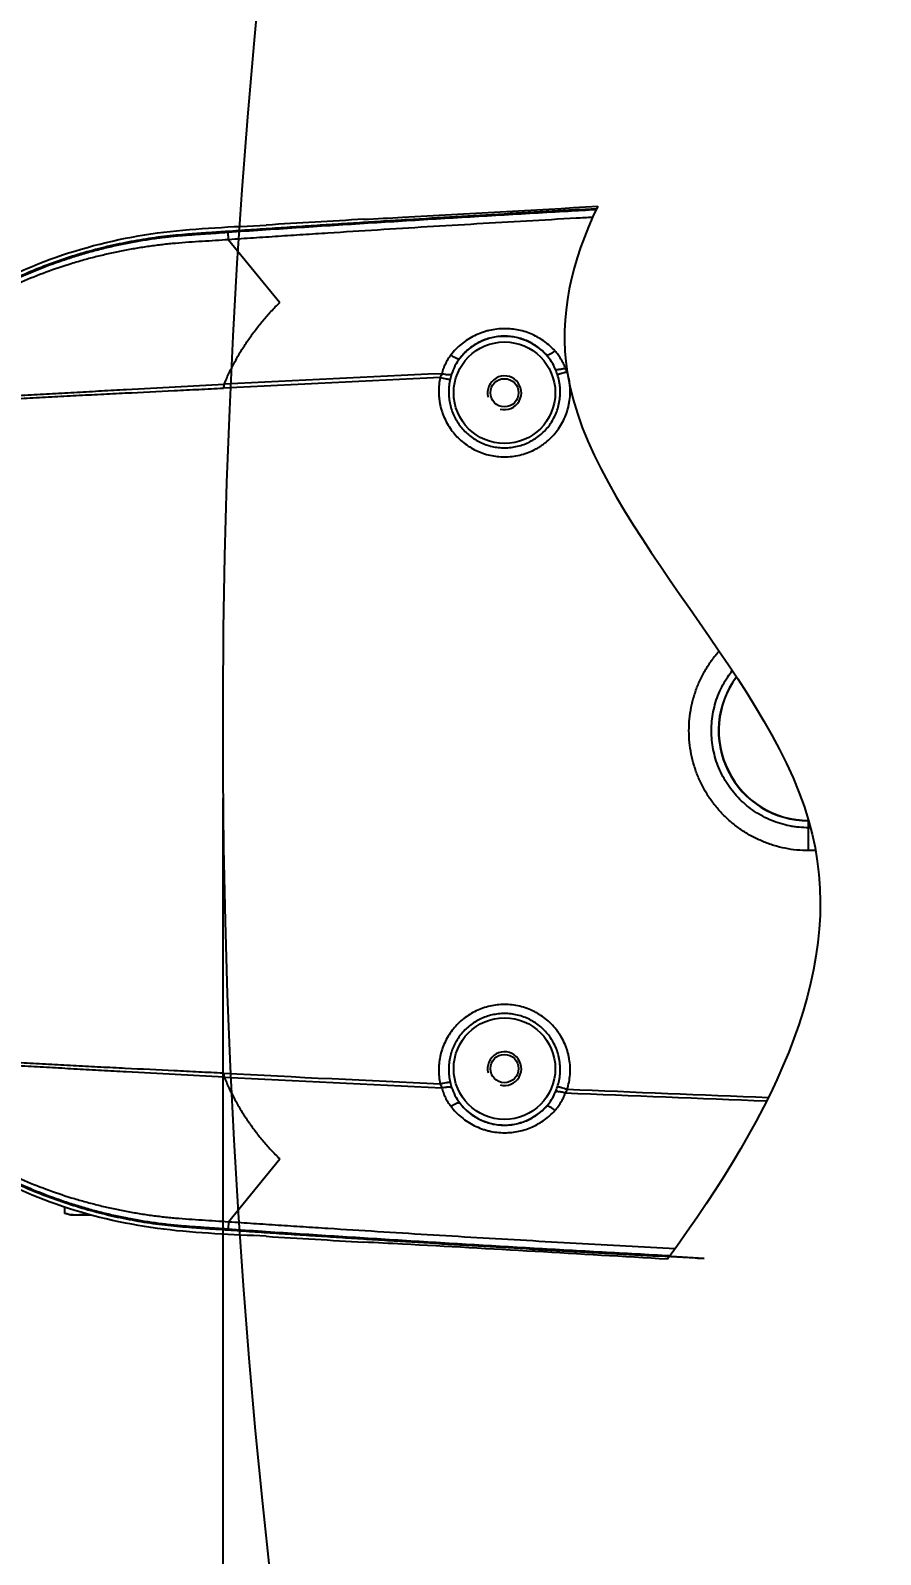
# Model space of a CAD drawing. Header units: millimetres. Extents: x 4086 to 8300, y 123 to 1549.
# Drawn here: x 7598.78 to 7617.64, y 1085.27 to 1119.1 of the extents above; entities that cross this region are included whole.
import ezdxf

# ---------------------------------------------------------------- set-up
doc = ezdxf.new("R2010")
doc.units = ezdxf.units.MM
for name, color, linetype in [('外形图', 7, 'Continuous'), ('尺寸标注', 7, 'Continuous'), ('运动范围', 7, 'Continuous')]:
    doc.layers.add(name, color=color, linetype=linetype)
doc.styles.add('思源黑', font='SourceHanSansCN-Normal.ttf')
doc.dimstyles.new('尺寸标注_1_4比例', dxfattribs={"dimtxt": 7, "dimasz": 6, "dimexe": 2, "dimexo": 1.5, "dimgap": 1, "dimtad": 1, "dimdec": 1, "dimlfac": 4, "dimdsep": 46, "dimtxsty": '思源黑', "dimcen": 0.09, "dimadec": 0, "dimazin": 0, "dimtp": 0.01, "dimtm": 0.01, "dimtfac": 1, "dimtdec": 1, "dimtofl": 0, "dimtmove": 0, "dimatfit": 3, "dimfxl": 1, "dimtolj": 1, "dimarcsym": 0})

# ---------------------------------------------------------------- blocks, each defined once
blk = doc.blocks.new('*D788')
at = {"layer": 'Defpoints', "color": 0}
for p in [(7603.046, 1103.555), (7783.633, 1008.427), (7603.046, 916.786)]:
    blk.add_point(p, dxfattribs=at)
at = {"layer": '尺寸标注', "color": 0, "lineweight": -2}
for p, q in [((7603.046, 1102.055), (7603.046, 914.786)), ((7783.633, 1006.927), (7783.633, 914.786)), ((7777.633, 916.786), (7609.046, 916.786))]:
    blk.add_line(p, q, dxfattribs=at)
at = {"layer": '尺寸标注', "color": 0}
for points in [[(7609.046, 917.786), (7609.046, 915.786), (7603.046, 916.786)], [(7777.633, 915.786), (7777.633, 917.786), (7783.633, 916.786)]]:
    blk.add_solid(points, dxfattribs=at)
at = {"layer": '尺寸标注', "color": 0, "insert": (7693.34, 921.415), "char_height": 7, "attachment_point": 5, "style": '思源黑'}
blk.add_mtext('\\A1;722.3', dxfattribs=at)
blk = doc.blocks.new('*D793')
at = {"layer": 'Defpoints', "color": 0}
for p in [(7771.133, 1271.641), (7552.914, 959.632), (7712.796, 959.632)]:
    blk.add_point(p, dxfattribs=at)
at = {"layer": '尺寸标注', "color": 0, "lineweight": -2}
for p, q in [((7769.633, 1271.641), (7550.914, 1271.641)), ((7552.914, 1265.641), (7552.914, 965.632)), ((7711.296, 959.632), (7550.914, 959.632))]:
    blk.add_line(p, q, dxfattribs=at)
at = {"layer": '尺寸标注', "color": 0}
for points in [[(7553.914, 1265.641), (7551.914, 1265.641), (7552.914, 1271.641)], [(7551.914, 965.632), (7553.914, 965.632), (7552.914, 959.632)]]:
    blk.add_solid(points, dxfattribs=at)
at = {"layer": '尺寸标注', "color": 0, "insert": (7548.289, 1115.636), "char_height": 7, "attachment_point": 5, "rotation": 90, "style": '思源黑'}
blk.add_mtext('\\A1;1248', dxfattribs=at)

msp = doc.modelspace()

# ---------------------------------------------------------------- linework, layer by layer
at = {"layer": '外形图'}
for p, q in [((7603.1742, 1114.4517), (7604.307, 1113.0562)), ((7616.0465, 1100.8923), (7616.0465, 1101.5546)), ((7616.0465, 1101.5546), (7616.0484, 1101.5546)), ((7616.0909, 1101.3999), (7616.0465, 1101.3999)), ((7616.2025, 1100.8923), (7616.0465, 1100.8923)), ((7603.1742, 1092.6575), (7604.307, 1094.0529)), ((7599.5361, 1092.8409), (7599.5361, 1092.985)), ((7599.6715, 1092.8046), (7599.5361, 1092.8409)), ((7600.1329, 1092.8046), (7599.6715, 1092.8046)), ((7603.1735, 1092.6575), (7603.1621, 1092.4973))]:
    msp.add_line(p, q, dxfattribs=at)
for centre, radius in [((7609.2965, 1111.0546), 1.1272), ((7609.2965, 1111.0546), 0.3125), ((7609.2965, 1096.0546), 1.1272), ((7609.2965, 1096.0546), 0.3125)]:
    msp.add_circle(centre, radius, dxfattribs=at)
for centre, radius, start, end in [((7595.8007, 1322.3679), 207.7215, 272.862531, 273.100567), ((7546.2626, 2233.1187), 1119.8185, 273.1110216, 273.3329424), ((7609.2965, 1111.0546), 1.2521, 41.95587, 142.5189), ((7652.3376, 148.6454), 963.7729, 92.6444323, 92.9309813), ((7612.0477, 1109.3428), 9.172, 168.0188, 168.58843), ((7652.09, 139.4462), 973.0359, 92.602592, 92.8873691), ((7609.2965, 1111.0546), 0.375, 255, 195), ((7616.0465, 1103.5546), 2, 143.2512, 270), ((7616.0465, 1103.5546), 1.9935, 143.31901, 270), ((7609.2965, 1096.0546), 0.375, 255, 195), ((7652.333, 2058.3728), 963.6817, 267.0690176, 267.3555938), ((7612.2512, 1097.7951), 9.3771, 191.3377, 191.89448), ((7652.0853, 2067.5604), 972.9332, 267.1126016, 267.3974088), ((7609.2965, 1096.0546), 1.2521, 217.4811, 318.04413), ((7599.7256, 1094.0148), 1.2157, 282.75579, 284.08611), ((7595.7971, 884.6723), 207.7905, 86.899466, 87.137416), ((7546.2639, -25.9868), 1119.7958, 86.5876249, 86.8889868)]:
    msp.add_arc(centre, radius, start, end, dxfattribs=at)
for points, knots in [([(7613.7309, 1091.8432), (7612.4214, 1091.9109), (7609.8028, 1092.0547), (7606.5302, 1092.247), (7603.914, 1092.4304), (7601.9495, 1092.5272), (7600.0025, 1092.8688), (7597.5513, 1093.8202), (7594.8554, 1095.7935), (7592.6633, 1099.1426), (7591.7751, 1103.0477), (7592.3094, 1107.017), (7594.1954, 1110.5527), (7597.1961, 1113.1968), (7600.3213, 1114.414), (7602.9372, 1114.6304), (7604.9001, 1114.7447), (7606.8631, 1114.8795), (7609.0094, 1115.0071), (7610.5019, 1115.0921), (7611.3399, 1115.1383)], [0.28146252, 0.28146252, 0.28146252, 0.28146252, 0.31273614, 0.34400979, 0.35964567, 0.37528804, 0.39090882, 0.40654015, 0.43767886, 0.46883558, 0.50000932, 0.531187, 0.56236151, 0.59353222, 0.62470786, 0.64034231, 0.65599699, 0.67162568, 0.68726241, 0.70727908, 0.70727908, 0.70727908, 0.70727908]), ([(7611.34, 1115.1385), (7611.0122, 1115.1204), (7610.3277, 1115.0822), (7609.2865, 1115.0223), (7608.2164, 1114.9591), (7607.3248, 1114.9048), (7606.6116, 1114.8604), (7606.0767, 1114.8267), (7605.5418, 1114.7925), (7605.007, 1114.7579), (7604.4722, 1114.7227), (7604.0265, 1114.6931), (7603.67, 1114.6691), (7603.4027, 1114.651), (7603.1799, 1114.6357), (7603.0016, 1114.6233), (7602.868, 1114.6142), (7602.7343, 1114.6051), (7602.6006, 1114.5962), (7602.4669, 1114.5871), (7602.2887, 1114.5745), (7602.0661, 1114.5568), (7601.8438, 1114.5349), (7601.6664, 1114.514), (7601.4893, 1114.4906), (7601.2684, 1114.4572), (7601.0045, 1114.4107), (7600.6542, 1114.3404), (7600.2196, 1114.2368), (7599.7048, 1114.0871), (7599.1978, 1113.9125), (7598.6999, 1113.7137), (7598.2123, 1113.4909), (7597.736, 1113.2446), (7597.2722, 1112.9756), (7596.822, 1112.6845), (7596.3865, 1112.3718), (7595.9666, 1112.0384), (7595.5634, 1111.685), (7595.1778, 1111.3124), (7594.8108, 1110.9216), (7594.4632, 1110.5134), (7594.1358, 1110.0889), (7593.8292, 1109.649), (7593.5444, 1109.1947), (7593.282, 1108.7272), (7593.0426, 1108.2475), (7592.8267, 1107.7567), (7592.6351, 1107.2559), (7592.4682, 1106.7465), (7592.326, 1106.2295), (7592.17, 1105.532), (7592.0645, 1104.824), (7592.0108, 1104.1114), (7591.9918, 1103.3969), (7592.0341, 1102.5033), (7592.1626, 1101.6181), (7592.316, 1100.9201), (7592.4562, 1100.4026), (7592.6213, 1099.8925), (7592.811, 1099.391), (7593.025, 1098.8994), (7593.2626, 1098.4188), (7593.5233, 1097.9503), (7593.8064, 1097.4949), (7594.1112, 1097.0539), (7594.4371, 1096.6281), (7594.7831, 1096.2186), (7595.1487, 1095.8264), (7595.5329, 1095.4524), (7595.9347, 1095.0975), (7596.3533, 1094.7625), (7596.7877, 1094.4482), (7597.2368, 1094.1553), (7597.6995, 1093.8846), (7598.1749, 1093.6366), (7598.6617, 1093.4119), (7599.1588, 1093.2112), (7599.6651, 1093.0348), (7600.1794, 1092.8831), (7600.7004, 1092.7568), (7601.2269, 1092.6557), (7601.6692, 1092.5923), (7602.0246, 1092.5561), (7602.2472, 1092.5379), (7602.4254, 1092.5249), (7602.5591, 1092.5158), (7602.6928, 1092.5068), (7602.871, 1092.4948), (7603.0938, 1092.4794), (7603.3612, 1092.461), (7603.6285, 1092.4428), (7603.985, 1092.4189), (7604.4307, 1092.3893), (7604.9655, 1092.354), (7605.5003, 1092.3193), (7606.0352, 1092.2851), (7606.5701, 1092.2513), (7607.2833, 1092.2069), (7608.1749, 1092.1526), (7609.2449, 1092.0892), (7610.3151, 1092.0277), (7611.3853, 1091.9679), (7612.4557, 1091.9098), (7613.2376, 1091.8687), (7613.6626, 1091.8467), (7613.7309, 1091.8432)], [0.31313948, 0.31313948, 0.31313948, 0.31313948, 0.32031776, 0.32813038, 0.33594301, 0.34375564, 0.34766195, 0.35156827, 0.35547458, 0.3593809, 0.36328721, 0.36719352, 0.36914668, 0.37109984, 0.373053, 0.37402957, 0.37500615, 0.37598273, 0.37695931, 0.37793589, 0.37891247, 0.38086562, 0.38281876, 0.38379535, 0.38477194, 0.38672507, 0.38867821, 0.39063135, 0.39453735, 0.39844338, 0.40234947, 0.40625559, 0.41016175, 0.41406793, 0.41797412, 0.4218803, 0.42578647, 0.42969264, 0.43359882, 0.437505, 0.44141117, 0.44531735, 0.44922352, 0.4531297, 0.45703588, 0.46094205, 0.46484823, 0.4687544, 0.47266057, 0.47656675, 0.48047293, 0.48437911, 0.49218919, 0.49609537, 0.50000154, 0.50781156, 0.51562164, 0.51952782, 0.523434, 0.52734018, 0.53124635, 0.53515252, 0.5390587, 0.54296487, 0.54687105, 0.55077723, 0.5546834, 0.55858958, 0.56249575, 0.56640193, 0.5703081, 0.57421428, 0.57812046, 0.58202664, 0.58593281, 0.58983897, 0.59374512, 0.59765123, 0.60155729, 0.6054633, 0.60936929, 0.61327529, 0.61718125, 0.61913439, 0.62108754, 0.62206412, 0.6230407, 0.62401727, 0.62499385, 0.62694701, 0.62890017, 0.63085332, 0.63280648, 0.6367128, 0.64061911, 0.64452542, 0.64843174, 0.65233805, 0.65624437, 0.66405699, 0.67186962, 0.67968225, 0.68749488, 0.69530751, 0.70312013, 0.70461453, 0.70461453, 0.70461453, 0.70461453]), ([(7611.3291, 1115.1154), (7611.1221, 1115.104), (7610.4119, 1115.0644), (7609.1984, 1114.9949), (7607.6889, 1114.9048), (7606.1795, 1114.8115), (7604.6704, 1114.7143), (7603.6645, 1114.6466), (7603.1616, 1114.6118)], [0.83089259, 0.83089259, 0.83089259, 0.83089259, 0.84374357, 0.87499481, 0.90624609, 0.93749744, 0.96874876, 1, 1, 1, 1]), ([(7611.252, 1114.9473), (7611.131, 1114.9406), (7610.6425, 1114.9136), (7609.7865, 1114.8653), (7608.6842, 1114.8012), (7607.5819, 1114.7352), (7606.4798, 1114.6674), (7605.5615, 1114.6091), (7604.8269, 1114.5616), (7604.2759, 1114.5256), (7603.7251, 1114.489), (7603.3578, 1114.4642), (7603.1742, 1114.4517)], [0.54191998, 0.54191998, 0.54191998, 0.54191998, 0.56249983, 0.62499986, 0.68749989, 0.74999991, 0.81249993, 0.87499995, 0.90624996, 0.93749998, 0.96874999, 1, 1, 1, 1]), ([(7611.3666, 1115.1943), (7610.7784, 1113.9714), (7609.7457, 1109.4764), (7618.7369, 1101.8108), (7615.2987, 1095.1034), (7612.9164, 1091.8236)], [12.5619956, 12.5619956, 12.5619956, 12.5619956, 19.3399802, 37.4317313, 54.5584308, 54.5584308, 54.5584308, 54.5584308]), ([(7591.9042, 1103.5546), (7591.9042, 1105.0859), (7592.5543, 1108.186), (7595.3091, 1112.0163), (7598.7127, 1114.0269), (7601.7193, 1114.6892), (7603.2506, 1114.7367), (7604.0089, 1114.7763)], [0, 0, 0, 0, 0.2501627, 0.5002704, 0.7502858, 0.875949, 1, 1, 1, 1]), ([(7603.1616, 1114.6118), (7603.1099, 1114.6082), (7603.0064, 1114.6011), (7602.8511, 1114.5905), (7602.6958, 1114.5799), (7602.5406, 1114.5695), (7602.3853, 1114.5587), (7602.2301, 1114.5472), (7602.075, 1114.5344), (7601.9201, 1114.5198), (7601.7653, 1114.5032), (7601.6108, 1114.4841), (7601.4567, 1114.4627), (7601.2516, 1114.4312), (7600.9961, 1114.3863), (7600.6911, 1114.324), (7600.3879, 1114.2532), (7600.0869, 1114.1739), (7599.7883, 1114.086), (7599.3936, 1113.9576), (7598.9073, 1113.7763), (7598.3369, 1113.5263), (7597.7816, 1113.2444), (7597.243, 1112.9317), (7596.7229, 1112.5891), (7596.223, 1112.2177), (7595.7449, 1111.8186), (7595.2901, 1111.3932), (7594.8599, 1110.9429), (7594.5905, 1110.6268), (7594.4605, 1110.4652)], [0, 0, 0, 0, 0.0156256, 0.0312513, 0.046877, 0.0625027, 0.0781284, 0.0937542, 0.1093806, 0.1250069, 0.1406328, 0.1562591, 0.1718856, 0.1875119, 0.2187635, 0.2500151, 0.2812669, 0.3125187, 0.3437705, 0.3750223, 0.4375197, 0.5000172, 0.5625149, 0.625013, 0.687511, 0.7500089, 0.8125066, 0.8750045, 0.9375025, 1, 1, 1, 1]), ([(7603.1735, 1114.4517), (7603.1726, 1114.4627), (7603.1711, 1114.4839), (7603.1688, 1114.514), (7603.1669, 1114.5407), (7603.1652, 1114.5636), (7603.1639, 1114.5822), (7603.1631, 1114.595), (7603.1625, 1114.6029), (7603.1623, 1114.6069), (7603.1621, 1114.6098), (7603.1621, 1114.6113), (7603.1621, 1114.6118)], [0, 0, 0, 0, 0.2072491, 0.3962712, 0.5639531, 0.7075214, 0.8246062, 0.9132734, 0.9464744, 0.9720598, 0.9899261, 1, 1, 1, 1]), ([(7603.1742, 1114.4517), (7603.0761, 1114.4448), (7602.8797, 1114.4319), (7602.5851, 1114.4139), (7602.2905, 1114.3949), (7602.0452, 1114.3758), (7601.8493, 1114.3574), (7601.7025, 1114.3418), (7601.556, 1114.324), (7601.4097, 1114.3042), (7601.2637, 1114.2824), (7601.1181, 1114.2587), (7600.9727, 1114.2331), (7600.7793, 1114.1966), (7600.5385, 1114.1464), (7600.2512, 1114.0787), (7599.9657, 1114.0033), (7599.5881, 1113.8926), (7599.1218, 1113.7349), (7598.5736, 1113.5153), (7598.0384, 1113.2655), (7597.5179, 1112.9865), (7597.0136, 1112.679), (7596.527, 1112.3442), (7596.1377, 1112.043), (7595.8366, 1111.7895), (7595.6161, 1111.5932), (7595.401, 1111.3909), (7595.1915, 1111.1829), (7594.9878, 1110.9692), (7594.856, 1110.8231), (7594.791, 1110.7492)], [0, 0, 0, 0, 0.0312513, 0.0625029, 0.0937542, 0.1250061, 0.1406322, 0.156258, 0.171884, 0.1875099, 0.2031355, 0.2187608, 0.2343862, 0.2500116, 0.2812616, 0.3125118, 0.343762, 0.3750122, 0.4375068, 0.5000014, 0.5624969, 0.6249935, 0.6874909, 0.7499887, 0.8124865, 0.8437384, 0.8749905, 0.9062428, 0.9374951, 0.9687478, 1, 1, 1, 1]), ([(7603.0755, 1111.2468), (7603.0934, 1111.2892), (7603.1301, 1111.3736), (7603.1881, 1111.4988), (7603.2493, 1111.6223), (7603.3135, 1111.7442), (7603.3807, 1111.8643), (7603.4743, 1112.0222), (7603.5985, 1112.2149), (7603.759, 1112.4384), (7603.902, 1112.6179), (7604.0217, 1112.757), (7604.114, 1112.8592), (7604.2091, 1112.9591), (7604.2741, 1113.0241), (7604.307, 1113.0562)], [0, 0, 0, 0, 0.0626658, 0.1252738, 0.1878319, 0.2503464, 0.3128246, 0.3752747, 0.5001121, 0.6249339, 0.7498072, 0.8122892, 0.8748094, 0.9373776, 1, 1, 1, 1]), ([(7609.3, 1112.4773), (7609.2421, 1112.4772), (7609.1262, 1112.4705), (7608.9834, 1112.4456), (7608.8716, 1112.416), (7608.762, 1112.3802), (7608.6296, 1112.324), (7608.4799, 1112.2391), (7608.3415, 1112.1383), (7608.2161, 1112.0231), (7608.142, 1111.9374), (7608.1075, 1111.8928)], [0, 0, 0, 0, 0.1263909, 0.2526581, 0.3157105, 0.3786628, 0.5041441, 0.629045, 0.7533117, 0.876946, 1, 1, 1, 1]), ([(7609.2965, 1112.3099), (7609.2478, 1112.3099), (7609.1505, 1112.3042), (7609.0068, 1112.2787), (7608.8675, 1112.2368), (7608.7347, 1112.1794), (7608.6102, 1112.1074), (7608.4956, 1112.0224), (7608.3922, 1111.9255), (7608.3311, 1111.8538), (7608.3028, 1111.8165)], [0, 0, 0, 0, 0.1270433, 0.2538962, 0.3802774, 0.5059611, 0.6307993, 0.754728, 0.8777656, 1, 1, 1, 1]), ([(7610.2277, 1111.8917), (7610.1991, 1111.9238), (7610.1385, 1111.9852), (7610.0383, 1112.0676), (7609.9295, 1112.1396), (7609.8129, 1112.2002), (7609.6899, 1112.2485), (7609.5617, 1112.2837), (7609.4301, 1112.3051), (7609.341, 1112.3099), (7609.2965, 1112.3099)], [0, 0, 0, 0, 0.1224995, 0.2456805, 0.3696276, 0.4943756, 0.6199021, 0.746123, 0.8728902, 1, 1, 1, 1]), ([(7610.4164, 1111.9841), (7610.3818, 1112.0224), (7610.3084, 1112.0956), (7610.1873, 1112.1935), (7610.056, 1112.2785), (7609.916, 1112.3498), (7609.7687, 1112.4062), (7609.6157, 1112.4471), (7609.4589, 1112.4718), (7609.353, 1112.4773), (7609.3, 1112.4773)], [0, 0, 0, 0, 0.1232461, 0.2469822, 0.3712623, 0.496103, 0.6214807, 0.7473314, 0.8735507, 1, 1, 1, 1]), ([(7608.1075, 1111.8928), (7608.0838, 1111.862), (7608.0395, 1111.7983), (7607.9831, 1111.6966), (7607.9377, 1111.5898), (7607.9153, 1111.5159), (7607.9062, 1111.4784)], [0, 0, 0, 0, 0.2510014, 0.5012099, 0.7508038, 1, 1, 1, 1]), ([(7608.1075, 1111.8928), (7608.1187, 1111.885), (7608.1408, 1111.8705), (7608.1736, 1111.851), (7608.2043, 1111.8348), (7608.2285, 1111.824), (7608.2462, 1111.8175), (7608.2578, 1111.814), (7608.2684, 1111.8115), (7608.2778, 1111.8102), (7608.286, 1111.8099), (7608.293, 1111.8108), (7608.2987, 1111.8129), (7608.3017, 1111.8152), (7608.3028, 1111.8165)], [0, 0, 0, 0, 0.187994, 0.364917, 0.5261177, 0.6675369, 0.7298035, 0.7860166, 0.8359842, 0.8796502, 0.917157, 0.9489569, 0.9760051, 1, 1, 1, 1]), ([(7610.4164, 1111.9841), (7610.4058, 1111.9755), (7610.3849, 1111.9592), (7610.3537, 1111.937), (7610.3243, 1111.9184), (7610.301, 1111.9056), (7610.2839, 1111.8976), (7610.2726, 1111.8931), (7610.2622, 1111.8897), (7610.253, 1111.8876), (7610.2448, 1111.8866), (7610.2378, 1111.8869), (7610.232, 1111.8885), (7610.2289, 1111.8905), (7610.2277, 1111.8917)], [0, 0, 0, 0, 0.1882464, 0.3654423, 0.5268939, 0.6684983, 0.7308179, 0.7870495, 0.8369938, 0.8805866, 0.9179612, 0.9495606, 0.9763357, 1, 1, 1, 1]), ([(7610.4293, 1111.5707), (7610.4053, 1111.6294), (7610.3469, 1111.7428), (7610.27, 1111.8445), (7610.2277, 1111.8917)], [0, 0, 0, 0, 0.4998124, 1, 1, 1, 1]), ([(7610.6459, 1111.599), (7610.6337, 1111.6345), (7610.6054, 1111.7041), (7610.5524, 1111.8038), (7610.4896, 1111.8978), (7610.4417, 1111.9561), (7610.4164, 1111.9841)], [0, 0, 0, 0, 0.249265, 0.4989001, 0.7490943, 1, 1, 1, 1]), ([(7608.3028, 1111.8165), (7608.2633, 1111.7647), (7608.1929, 1111.6541), (7608.1431, 1111.5328), (7608.124, 1111.4706)], [0, 0, 0, 0, 0.5002072, 1, 1, 1, 1]), ([(7609.2965, 1109.6319), (7609.3533, 1109.6319), (7609.4671, 1109.6385), (7609.6354, 1109.6681), (7609.799, 1109.7172), (7609.9298, 1109.7736), (7610.0299, 1109.8276), (7610.1025, 1109.8724), (7610.1723, 1109.9214), (7610.2614, 1109.992), (7610.3648, 1110.0899), (7610.4743, 1110.2209), (7610.5676, 1110.3639), (7610.6435, 1110.5169), (7610.6913, 1110.6509), (7610.7199, 1110.7608), (7610.7419, 1110.8723), (7610.7571, 1111.0137), (7610.7554, 1111.156), (7610.744, 1111.269), (7610.7259, 1111.3811), (7610.7049, 1111.4639), (7610.6877, 1111.518)], [0, 0, 0, 0, 0.0625397, 0.1250777, 0.1876128, 0.2501431, 0.2814194, 0.312694, 0.3439668, 0.3752376, 0.4377462, 0.5002454, 0.5627347, 0.6252144, 0.6876845, 0.7189299, 0.7501735, 0.8126282, 0.8750779, 0.9063154, 0.9375525, 1, 1, 1, 1]), ([(7610.6459, 1111.599), (7610.6239, 1111.5921), (7610.5914, 1111.583), (7610.5485, 1111.574), (7610.5189, 1111.5693), (7610.4918, 1111.5665), (7610.4678, 1111.5656), (7610.4471, 1111.5668), (7610.4347, 1111.5691), (7610.4293, 1111.5707)], [0, 0, 0, 0, 0.3125989, 0.4591568, 0.5956245, 0.7196419, 0.829226, 0.9229103, 1, 1, 1, 1]), ([(7610.471, 1111.4577), (7610.4646, 1111.4767), (7610.4514, 1111.5147), (7610.4369, 1111.5521), (7610.4293, 1111.5707)], [0, 0, 0, 0, 0.5007122, 1, 1, 1, 1]), ([(7610.6877, 1111.518), (7610.6654, 1111.5109), (7610.6226, 1111.4977), (7610.5705, 1111.4826), (7610.5328, 1111.4723), (7610.5089, 1111.4661), (7610.4887, 1111.4613), (7610.4764, 1111.4587), (7610.471, 1111.4577)], [0, 0, 0, 0, 0.3120103, 0.5973168, 0.722635, 0.8329368, 0.9260058, 1, 1, 1, 1]), ([(7610.6877, 1111.518), (7610.6808, 1111.5316), (7610.6671, 1111.5588), (7610.6531, 1111.5858), (7610.6459, 1111.599)], [0, 0, 0, 0, 0.5038911, 1, 1, 1, 1]), ([(7594.791, 1110.7492), (7594.7972, 1110.7497), (7594.8099, 1110.7508), (7594.829, 1110.7525), (7594.8483, 1110.7541), (7594.8747, 1110.7564), (7594.9084, 1110.7594), (7594.9644, 1110.7644), (7595.0374, 1110.771), (7595.129, 1110.7794), (7595.2259, 1110.7884), (7595.3281, 1110.7978), (7595.4353, 1110.8077), (7595.5873, 1110.8214), (7595.7865, 1110.8384), (7596.0344, 1110.8573), (7596.2913, 1110.8743), (7596.5097, 1110.8872), (7596.6868, 1110.897), (7596.8659, 1110.9066), (7597.0909, 1110.9184), (7597.3616, 1110.9326), (7597.7238, 1110.9518), (7598.1771, 1110.9764), (7598.7213, 1111.0064), (7599.2656, 1111.0368), (7599.8099, 1111.0673), (7600.3541, 1111.0979), (7601.0797, 1111.1387), (7601.9868, 1111.1892), (7602.7125, 1111.2282), (7603.0755, 1111.2468)], [0, 0, 0, 0, 0.0022707, 0.0045829, 0.0069236, 0.0092989, 0.0141558, 0.0191553, 0.0296021, 0.0406736, 0.0523951, 0.064766, 0.0777619, 0.0913303, 0.1199259, 0.1500216, 0.1811637, 0.2130032, 0.2291011, 0.2452833, 0.277825, 0.310514, 0.3432826, 0.408922, 0.474602, 0.540283, 0.6059568, 0.6716255, 0.7372935, 0.868639, 1, 1, 1, 1]), ([(7607.8714, 1111.3919), (7607.8598, 1111.3392), (7607.8425, 1111.2322), (7607.836, 1111.097), (7607.8399, 1110.9889), (7607.8474, 1110.9081), (7607.8595, 1110.8279), (7607.8815, 1110.722), (7607.9203, 1110.5922), (7607.9838, 1110.4426), (7608.0638, 1110.3011), (7608.159, 1110.1694), (7608.2684, 1110.0491), (7608.3905, 1109.9417), (7608.5238, 1109.8486), (7608.6666, 1109.7708), (7608.8172, 1109.7092), (7608.9736, 1109.6648), (7609.1341, 1109.6379), (7609.2424, 1109.6319), (7609.2965, 1109.6319)], [0, 0, 0, 0, 0.0624485, 0.1248988, 0.1561375, 0.1873775, 0.218619, 0.2498622, 0.3123297, 0.3748059, 0.4372912, 0.4997859, 0.5622899, 0.6248024, 0.6873227, 0.7498498, 0.8123824, 0.8749193, 0.9374588, 1, 1, 1, 1]), ([(7607.9062, 1111.4784), (7607.9002, 1111.4642), (7607.8885, 1111.4354), (7607.8771, 1111.4065), (7607.8714, 1111.3919)], [0, 0, 0, 0, 0.495889, 1, 1, 1, 1]), ([(7607.8714, 1111.3919), (7607.894, 1111.387), (7607.9374, 1111.3778), (7607.9901, 1111.3675), (7608.0284, 1111.3607), (7608.0528, 1111.3567), (7608.0736, 1111.3536), (7608.0862, 1111.352), (7608.0919, 1111.3515)], [0, 0, 0, 0, 0.309292, 0.5932569, 0.7186567, 0.8296361, 0.9240244, 1, 1, 1, 1]), ([(7607.9062, 1111.4784), (7607.9285, 1111.4736), (7607.9614, 1111.4677), (7608.0046, 1111.4628), (7608.0343, 1111.4609), (7608.0615, 1111.4606), (7608.0856, 1111.462), (7608.1063, 1111.4651), (7608.1186, 1111.4685), (7608.124, 1111.4706)], [0, 0, 0, 0, 0.3100397, 0.4557862, 0.5918731, 0.7160101, 0.8262607, 0.9211712, 1, 1, 1, 1]), ([(7608.0918, 1111.3515), (7608.0812, 1111.3063), (7608.065, 1111.2147), (7608.0563, 1111.0755), (7608.0633, 1110.9362), (7608.086, 1110.7986), (7608.1241, 1110.6644), (7608.177, 1110.5354), (7608.2441, 1110.4131), (7608.3245, 1110.2991), (7608.4173, 1110.1949), (7608.5211, 1110.1018), (7608.6348, 1110.0209), (7608.7568, 1109.9533), (7608.8857, 1109.8998), (7609.0197, 1109.8611), (7609.1572, 1109.8377), (7609.2501, 1109.8325), (7609.2965, 1109.8325)], [0, 0, 0, 0, 0.0624923, 0.1249847, 0.1874779, 0.2499722, 0.3124676, 0.3749645, 0.4374628, 0.4999626, 0.5624638, 0.6249664, 0.6874701, 0.7499748, 0.8124804, 0.8749866, 0.937493, 1, 1, 1, 1]), ([(7608.124, 1111.4706), (7608.118, 1111.4509), (7608.1066, 1111.4114), (7608.0966, 1111.3715), (7608.0918, 1111.3515)], [0, 0, 0, 0, 0.4992543, 1, 1, 1, 1]), ([(7609.2965, 1109.8325), (7609.3452, 1109.8325), (7609.4427, 1109.8382), (7609.5868, 1109.864), (7609.7269, 1109.9066), (7609.8611, 1109.9654), (7609.9873, 1110.0395), (7610.104, 1110.128), (7610.2094, 1110.2297), (7610.3021, 1110.3431), (7610.3807, 1110.4666), (7610.4443, 1110.5985), (7610.4918, 1110.737), (7610.5226, 1110.8801), (7610.5363, 1111.0259), (7610.5332, 1111.1479), (7610.5221, 1111.2447), (7610.5053, 1111.3407), (7610.4864, 1111.4115), (7610.471, 1111.4577)], [0, 0, 0, 0, 0.0625055, 0.1250106, 0.1875153, 0.2500194, 0.3125225, 0.3750245, 0.4375253, 0.5000246, 0.5625225, 0.6250188, 0.6875135, 0.750007, 0.8124992, 0.8749906, 0.9062499, 0.937509, 1, 1, 1, 1]), ([(7594.7884, 1110.7445), (7594.7944, 1110.7447), (7594.8066, 1110.7451), (7594.8251, 1110.7457), (7594.8438, 1110.7462), (7594.8693, 1110.747), (7594.902, 1110.7479), (7594.9561, 1110.7493), (7595.027, 1110.751), (7595.116, 1110.7529), (7595.2105, 1110.7548), (7595.3107, 1110.7568), (7595.4165, 1110.7591), (7595.5275, 1110.7617), (7595.6432, 1110.7649), (7595.763, 1110.7689), (7595.8862, 1110.7736), (7596.0557, 1110.7811), (7596.228, 1110.79), (7596.4023, 1110.8), (7596.5798, 1110.8106), (7596.8032, 1110.8245), (7597.0727, 1110.8414), (7597.3434, 1110.8581), (7597.7055, 1110.8799), (7598.1586, 1110.9063), (7598.7027, 1110.9368), (7599.2469, 1110.9663), (7599.7912, 1110.995), (7600.3354, 1111.0229), (7601.0611, 1111.0593), (7601.7869, 1111.0948), (7602.5127, 1111.1304), (7602.8756, 1111.1484), (7603.0571, 1111.1575)], [0, 0, 0, 0, 0.0021952, 0.0044305, 0.0066926, 0.0089878, 0.0136807, 0.0185123, 0.0286181, 0.0393561, 0.0507702, 0.0628778, 0.0756704, 0.0891024, 0.1031089, 0.1176122, 0.1325324, 0.1477955, 0.1790939, 0.1950252, 0.2110898, 0.2435008, 0.276149, 0.3089285, 0.3417789, 0.4075713, 0.4734003, 0.5392303, 0.6050541, 0.6708736, 0.7366928, 0.8683402, 0.934169, 1, 1, 1, 1]), ([(7613.3915, 1103.5546), (7613.3915, 1103.6416), (7613.4001, 1103.8156), (7613.4319, 1104.0311), (7613.4698, 1104.2009), (7613.516, 1104.3687), (7613.5892, 1104.5738), (7613.7005, 1104.8103), (7613.8345, 1105.0346), (7613.9589, 1105.2031), (7614.0382, 1105.2962), (7614.0615, 1105.3226)], [0, 0, 0, 0, 0.06249924, 0.12499835, 0.15625704, 0.1875156, 0.25001366, 0.31251117, 0.3750081, 0.43750477, 0.46281837, 0.46281837, 0.46281837, 0.46281837]), ([(7613.8896, 1103.5546), (7613.8896, 1103.6251), (7613.8965, 1103.7662), (7613.9277, 1103.9758), (7613.9792, 1104.1814), (7614.0507, 1104.3809), (7614.1414, 1104.5724), (7614.2432, 1104.742), (7614.3181, 1104.8448), (7614.3531, 1104.8891)], [0, 0, 0, 0, 0.06250211, 0.12500365, 0.18750474, 0.25000509, 0.31250465, 0.37500346, 0.42506002, 0.42506002, 0.42506002, 0.42506002]), ([(7604.009, 1092.3328), (7603.2507, 1092.3725), (7601.7195, 1092.42), (7598.7131, 1093.0821), (7595.3094, 1095.0925), (7592.5545, 1098.9229), (7591.9042, 1102.0232), (7591.9042, 1103.5546)], [0, 0, 0, 0, 0.1240378, 0.2496926, 0.4997055, 0.7498194, 1, 1, 1, 1]), ([(7616.0465, 1100.8923), (7615.9595, 1100.8923), (7615.7855, 1100.901), (7615.527, 1100.9395), (7615.2735, 1101.0031), (7615.0276, 1101.0915), (7614.7916, 1101.2036), (7614.6049, 1101.3159), (7614.4629, 1101.4165), (7614.3259, 1101.5238), (7614.1648, 1101.6704), (7613.9897, 1101.8643), (7613.8345, 1102.0746), (7613.7005, 1102.2989), (7613.5892, 1102.5353), (7613.5014, 1102.7815), (7613.4383, 1103.0351), (7613.4001, 1103.2936), (7613.3915, 1103.4676), (7613.3915, 1103.5546)], [0, 0, 0, 0, 0.0625, 0.125, 0.1874993, 0.2499981, 0.3124966, 0.3749945, 0.4062527, 0.4375109, 0.5000085, 0.5625058, 0.6250036, 0.6875018, 0.7500005, 0.8124997, 0.8749993, 0.9374996, 1, 1, 1, 1]), ([(7616.0465, 1101.3999), (7615.976, 1101.3999), (7615.8701, 1101.405), (7615.73, 1101.4223), (7615.591, 1101.4464), (7615.4196, 1101.4892), (7615.2201, 1101.5605), (7615.0285, 1101.651), (7614.8467, 1101.7598), (7614.6764, 1101.8859), (7614.5193, 1102.0281), (7614.3768, 1102.185), (7614.2505, 1102.3551), (7614.1414, 1102.5368), (7614.0507, 1102.7283), (7613.9792, 1102.9278), (7613.9277, 1103.1333), (7613.8965, 1103.3429), (7613.8896, 1103.4841), (7613.8896, 1103.5546)], [0, 0, 0, 0, 0.0625011, 0.0937606, 0.1250203, 0.1875203, 0.2500196, 0.3125181, 0.3750158, 0.4375129, 0.5000097, 0.5625065, 0.6250036, 0.6875012, 0.7499996, 0.8124988, 0.8749987, 0.9374991, 1, 1, 1, 1]), ([(7609.2965, 1097.4773), (7609.2424, 1097.4773), (7609.1341, 1097.4713), (7608.9736, 1097.4444), (7608.8172, 1097.3999), (7608.6666, 1097.3384), (7608.5238, 1097.2606), (7608.3905, 1097.1674), (7608.2684, 1097.06), (7608.159, 1096.9398), (7608.0638, 1096.808), (7607.9838, 1096.6665), (7607.9202, 1096.517), (7607.8738, 1096.3612), (7607.8452, 1096.2013), (7607.8347, 1096.0392), (7607.8424, 1095.8769), (7607.8598, 1095.77), (7607.8714, 1095.7172)], [0, 0, 0, 0, 0.0625442, 0.1250868, 0.1876267, 0.2501623, 0.3126926, 0.3752159, 0.4377316, 0.5002387, 0.5627365, 0.625225, 0.6877043, 0.750175, 0.8126382, 0.8750954, 0.9375484, 1, 1, 1, 1]), ([(7610.6877, 1095.5912), (7610.7049, 1095.6453), (7610.7329, 1095.7556), (7610.7551, 1095.9248), (7610.7571, 1096.0954), (7610.7419, 1096.2369), (7610.7199, 1096.3483), (7610.6985, 1096.4308), (7610.6722, 1096.5119), (7610.6309, 1096.6178), (7610.5803, 1096.7198), (7610.521, 1096.8167), (7610.4561, 1096.91), (7610.3648, 1097.0193), (7610.2408, 1097.1367), (7610.1266, 1097.2218), (7610.0299, 1097.2816), (7609.9298, 1097.3356), (7609.799, 1097.392), (7609.6354, 1097.441), (7609.4671, 1097.4707), (7609.3533, 1097.4773), (7609.2965, 1097.4773)], [0, 0, 0, 0, 0.0624473, 0.1248943, 0.1873441, 0.2497986, 0.2810421, 0.3122875, 0.343535, 0.3747848, 0.4372645, 0.4685214, 0.4997808, 0.5622801, 0.6247886, 0.6873055, 0.7185802, 0.7498565, 0.812387, 0.874922, 0.9374602, 1, 1, 1, 1]), ([(7609.2965, 1097.2767), (7609.2501, 1097.2767), (7609.1572, 1097.2715), (7609.0197, 1097.248), (7608.8856, 1097.2094), (7608.7568, 1097.1559), (7608.6348, 1097.0883), (7608.5211, 1097.0074), (7608.4173, 1096.9142), (7608.3245, 1096.81), (7608.2441, 1096.6961), (7608.177, 1096.5738), (7608.1241, 1096.4447), (7608.086, 1096.3105), (7608.0633, 1096.1729), (7608.0563, 1096.0336), (7608.065, 1095.8944), (7608.0812, 1095.8028), (7608.0919, 1095.7577)], [0, 0, 0, 0, 0.062507, 0.1250134, 0.1875195, 0.250025, 0.3125297, 0.3750334, 0.4375359, 0.5000371, 0.5625369, 0.6250352, 0.6875321, 0.7500276, 0.8125218, 0.8750151, 0.9375075, 1, 1, 1, 1]), ([(7610.471, 1095.6515), (7610.4864, 1095.6977), (7610.5117, 1095.792), (7610.5326, 1095.9369), (7610.5363, 1096.0833), (7610.5249, 1096.2048), (7610.5072, 1096.3006), (7610.4839, 1096.3952), (7610.4443, 1096.5107), (7610.3807, 1096.6426), (7610.3021, 1096.7661), (7610.2094, 1096.8795), (7610.104, 1096.9811), (7609.9873, 1097.0696), (7609.8611, 1097.1438), (7609.7269, 1097.2026), (7609.5868, 1097.2451), (7609.4427, 1097.2709), (7609.3452, 1097.2767), (7609.2965, 1097.2767)], [0, 0, 0, 0, 0.062491, 0.1249818, 0.1874732, 0.2499654, 0.2812257, 0.3124862, 0.374981, 0.4374772, 0.4999751, 0.5624744, 0.6249752, 0.6874772, 0.7499804, 0.8124845, 0.8749893, 0.9374944, 1, 1, 1, 1]), ([(7594.4605, 1096.644), (7594.5905, 1096.4823), (7594.8599, 1096.1663), (7595.2901, 1095.716), (7595.7449, 1095.2906), (7596.223, 1094.8915), (7596.7229, 1094.52), (7597.243, 1094.1775), (7597.7816, 1093.8648), (7598.3369, 1093.5829), (7598.9073, 1093.3328), (7599.3936, 1093.1516), (7599.7883, 1093.0232), (7600.0869, 1092.9353), (7600.3879, 1092.856), (7600.6911, 1092.7852), (7600.9961, 1092.7229), (7601.2516, 1092.678), (7601.4567, 1092.6465), (7601.6108, 1092.6251), (7601.7653, 1092.606), (7601.92, 1092.5893), (7602.075, 1092.5748), (7602.2301, 1092.562), (7602.3853, 1092.5504), (7602.5406, 1092.5397), (7602.6958, 1092.5292), (7602.8511, 1092.5187), (7603.0064, 1092.5081), (7603.1099, 1092.5009), (7603.1616, 1092.4974)], [0, 0, 0, 0, 0.0624976, 0.1249955, 0.1874934, 0.2499911, 0.312489, 0.3749871, 0.4374851, 0.4999828, 0.5624803, 0.6249778, 0.6562296, 0.6874814, 0.7187332, 0.7499849, 0.7812366, 0.8124882, 0.8281144, 0.8437409, 0.8593672, 0.8749932, 0.8906194, 0.9062458, 0.9218716, 0.9374973, 0.953123, 0.9687487, 0.9843744, 1, 1, 1, 1]), ([(7603.0571, 1095.9516), (7602.8756, 1095.9608), (7602.5127, 1095.9788), (7601.7869, 1096.0143), (7601.0611, 1096.0499), (7600.3354, 1096.0863), (7599.7912, 1096.1142), (7599.2469, 1096.1429), (7598.7027, 1096.1724), (7598.1586, 1096.2029), (7597.6152, 1096.2345), (7597.1632, 1096.2621), (7596.8032, 1096.2847), (7596.5359, 1096.3013), (7596.2722, 1096.3168), (7596.0146, 1096.3302), (7595.8051, 1096.3389), (7595.6432, 1096.3442), (7595.5275, 1096.3475), (7595.4165, 1096.3501), (7595.3272, 1096.352), (7595.2584, 1096.3534), (7595.1935, 1096.3547), (7595.116, 1096.3563), (7595.027, 1096.3582), (7594.9561, 1096.3599), (7594.902, 1096.3613), (7594.8693, 1096.3622), (7594.8438, 1096.3629), (7594.8251, 1096.3635), (7594.8066, 1096.3641), (7594.7944, 1096.3645), (7594.7884, 1096.3646)], [0, 0, 0, 0, 0.065831, 0.1316598, 0.2633071, 0.3291264, 0.3949459, 0.4607696, 0.5265996, 0.5924286, 0.658221, 0.7238509, 0.7564991, 0.7889101, 0.8209061, 0.8522046, 0.8823878, 0.8968909, 0.9108979, 0.9243301, 0.9371218, 0.9432633, 0.9492303, 0.9606438, 0.9713819, 0.9814877, 0.9863193, 0.991012, 0.9933078, 0.9955694, 0.9978036, 1, 1, 1, 1]), ([(7594.791, 1096.3599), (7594.856, 1096.286), (7594.9878, 1096.1399), (7595.1915, 1095.9262), (7595.4011, 1095.7182), (7595.6161, 1095.5159), (7595.8366, 1095.3197), (7596.1377, 1095.0661), (7596.5271, 1094.765), (7597.0136, 1094.4301), (7597.5179, 1094.1227), (7598.0384, 1093.8436), (7598.5736, 1093.5939), (7599.1218, 1093.3742), (7599.5881, 1093.2166), (7599.9657, 1093.1058), (7600.2512, 1093.0304), (7600.5385, 1092.9627), (7600.7793, 1092.9126), (7600.9727, 1092.8761), (7601.1665, 1092.842), (7601.361, 1092.8116), (7601.556, 1092.7852), (7601.7025, 1092.7674), (7601.8493, 1092.7517), (7602.0452, 1092.7333), (7602.2905, 1092.7143), (7602.5851, 1092.6953), (7602.8797, 1092.6773), (7603.0761, 1092.6644), (7603.1742, 1092.6575)], [0, 0, 0, 0, 0.0312522, 0.0625049, 0.0937573, 0.1250096, 0.1562617, 0.1875136, 0.2500115, 0.3125093, 0.3750067, 0.4375033, 0.4999989, 0.5624936, 0.6249882, 0.6562383, 0.6874886, 0.7187388, 0.7499888, 0.7656143, 0.7812396, 0.8124899, 0.8281159, 0.8437419, 0.8593676, 0.8749937, 0.9062457, 0.937497, 0.9687487, 1, 1, 1, 1]), ([(7603.0755, 1095.8624), (7602.7125, 1095.881), (7601.9868, 1095.92), (7601.0797, 1095.9705), (7600.3541, 1096.0113), (7599.8099, 1096.0419), (7599.2657, 1096.0724), (7598.7214, 1096.1027), (7598.1772, 1096.1328), (7597.7239, 1096.1573), (7597.3617, 1096.1765), (7597.0909, 1096.1907), (7596.8215, 1096.2049), (7596.5545, 1096.2194), (7596.2914, 1096.2348), (7596.0344, 1096.2519), (7595.7866, 1096.2708), (7595.5516, 1096.2908), (7595.3332, 1096.3108), (7595.1632, 1096.3266), (7595.0375, 1096.3382), (7594.9644, 1096.3448), (7594.9085, 1096.3498), (7594.8748, 1096.3527), (7594.8484, 1096.355), (7594.829, 1096.3567), (7594.8099, 1096.3583), (7594.7973, 1096.3594), (7594.791, 1096.3599)], [0, 0, 0, 0, 0.1313602, 0.262705, 0.3283726, 0.394041, 0.4597143, 0.5253949, 0.5910746, 0.6567136, 0.689482, 0.7221707, 0.7547123, 0.7869923, 0.8188318, 0.8499739, 0.8800698, 0.9086662, 0.9352312, 0.9593249, 0.970397, 0.9808439, 0.9858437, 0.9907005, 0.9930766, 0.9954169, 0.997728, 1, 1, 1, 1]), ([(7603.0755, 1095.8624), (7603.0934, 1095.82), (7603.1301, 1095.7356), (7603.1881, 1095.6104), (7603.2493, 1095.4869), (7603.3135, 1095.365), (7603.3807, 1095.2448), (7603.4743, 1095.087), (7603.5985, 1094.8943), (7603.759, 1094.6707), (7603.902, 1094.4913), (7604.0217, 1094.3522), (7604.114, 1094.25), (7604.2091, 1094.1501), (7604.2741, 1094.0851), (7604.307, 1094.0529)], [0, 0, 0, 0, 0.0626658, 0.1252738, 0.1878319, 0.2503464, 0.3128246, 0.3752747, 0.5001121, 0.6249339, 0.7498072, 0.8122892, 0.8748094, 0.9373776, 1, 1, 1, 1]), ([(7607.8714, 1095.7172), (7607.894, 1095.7222), (7607.9374, 1095.7314), (7607.9901, 1095.7417), (7608.0284, 1095.7485), (7608.0528, 1095.7525), (7608.0736, 1095.7556), (7608.0862, 1095.7571), (7608.0919, 1095.7577)], [0, 0, 0, 0, 0.3092919, 0.5932568, 0.7186566, 0.8296361, 0.9240243, 1, 1, 1, 1]), ([(7607.8714, 1095.7172), (7607.8771, 1095.7027), (7607.8885, 1095.6737), (7607.9002, 1095.6449), (7607.9062, 1095.6308)], [0, 0, 0, 0, 0.504111, 1, 1, 1, 1]), ([(7607.9062, 1095.6308), (7607.9285, 1095.6356), (7607.9614, 1095.6415), (7608.0046, 1095.6463), (7608.0343, 1095.6483), (7608.0615, 1095.6485), (7608.0856, 1095.6471), (7608.1063, 1095.6441), (7608.1186, 1095.6407), (7608.124, 1095.6386)], [0, 0, 0, 0, 0.3100464, 0.4557961, 0.5918855, 0.7160238, 0.8262735, 0.9211801, 1, 1, 1, 1]), ([(7607.9062, 1095.6308), (7607.9153, 1095.5933), (7607.9377, 1095.5193), (7607.9831, 1095.4125), (7608.0395, 1095.3109), (7608.0838, 1095.2471), (7608.1075, 1095.2164)], [0, 0, 0, 0, 0.2491962, 0.4987901, 0.7489986, 1, 1, 1, 1]), ([(7608.0919, 1095.7577), (7608.0966, 1095.7376), (7608.1066, 1095.6978), (7608.118, 1095.6582), (7608.124, 1095.6386)], [0, 0, 0, 0, 0.5007459, 1, 1, 1, 1]), ([(7608.124, 1095.6386), (7608.1431, 1095.5764), (7608.1929, 1095.455), (7608.2633, 1095.3445), (7608.3028, 1095.2927)], [0, 0, 0, 0, 0.4997928, 1, 1, 1, 1]), ([(7610.4293, 1095.5385), (7610.4369, 1095.557), (7610.4514, 1095.5945), (7610.4646, 1095.6324), (7610.471, 1095.6515)], [0, 0, 0, 0, 0.4992877, 1, 1, 1, 1]), ([(7610.6877, 1095.5912), (7610.6654, 1095.5983), (7610.6226, 1095.6115), (7610.5705, 1095.6266), (7610.5328, 1095.6369), (7610.5089, 1095.643), (7610.4887, 1095.6479), (7610.4764, 1095.6505), (7610.471, 1095.6515)], [0, 0, 0, 0, 0.3120104, 0.5973168, 0.7226351, 0.8329369, 0.9260059, 1, 1, 1, 1]), ([(7608.1075, 1095.2164), (7608.1187, 1095.2241), (7608.1408, 1095.2387), (7608.1736, 1095.2582), (7608.2043, 1095.2744), (7608.2285, 1095.2852), (7608.2462, 1095.2916), (7608.2578, 1095.2952), (7608.2684, 1095.2977), (7608.2778, 1095.299), (7608.286, 1095.2993), (7608.293, 1095.2983), (7608.2987, 1095.2963), (7608.3017, 1095.294), (7608.3028, 1095.2927)], [0, 0, 0, 0, 0.1879903, 0.3649097, 0.5261071, 0.6675238, 0.7297895, 0.7860022, 0.8359698, 0.8796365, 0.9171448, 0.9489473, 0.9759996, 1, 1, 1, 1]), ([(7608.3028, 1095.2927), (7608.3311, 1095.2554), (7608.3922, 1095.1836), (7608.4956, 1095.0868), (7608.6102, 1095.0017), (7608.7347, 1094.9298), (7608.8675, 1094.8723), (7609.0068, 1094.8304), (7609.1505, 1094.8049), (7609.2478, 1094.7993), (7609.2965, 1094.7993)], [0, 0, 0, 0, 0.1222347, 0.2452718, 0.3692005, 0.4940389, 0.6197225, 0.7461037, 0.8729567, 1, 1, 1, 1]), ([(7610.2277, 1095.2175), (7610.27, 1095.2647), (7610.3469, 1095.3664), (7610.4053, 1095.4798), (7610.4293, 1095.5385)], [0, 0, 0, 0, 0.5001876, 1, 1, 1, 1]), ([(7610.4164, 1095.1251), (7610.4417, 1095.1531), (7610.4896, 1095.2114), (7610.5524, 1095.3054), (7610.6054, 1095.405), (7610.6337, 1095.4747), (7610.6459, 1095.5101)], [0, 0, 0, 0, 0.2509057, 0.5010999, 0.750735, 1, 1, 1, 1]), ([(7610.6459, 1095.5101), (7610.6239, 1095.5171), (7610.5914, 1095.5261), (7610.5485, 1095.5351), (7610.5189, 1095.5399), (7610.4918, 1095.5427), (7610.4678, 1095.5435), (7610.4471, 1095.5424), (7610.4347, 1095.5401), (7610.4293, 1095.5385)], [0, 0, 0, 0, 0.3125972, 0.4591544, 0.5956214, 0.7196385, 0.8292228, 0.9229081, 1, 1, 1, 1]), ([(7610.6459, 1095.5101), (7610.6531, 1095.5234), (7610.6671, 1095.5504), (7610.6808, 1095.5775), (7610.6877, 1095.5912)], [0, 0, 0, 0, 0.4961089, 1, 1, 1, 1]), ([(7608.1075, 1095.2164), (7608.142, 1095.1718), (7608.2162, 1095.0861), (7608.3415, 1094.9708), (7608.4799, 1094.87), (7608.6296, 1094.7852), (7608.762, 1094.729), (7608.8716, 1094.6932), (7608.9834, 1094.6636), (7609.1262, 1094.6387), (7609.2421, 1094.6319), (7609.3, 1094.6319)], [0, 0, 0, 0, 0.1230539, 0.2466876, 0.3709545, 0.4958559, 0.6213373, 0.6842896, 0.7473422, 0.8736094, 1, 1, 1, 1]), ([(7609.2965, 1094.7993), (7609.341, 1094.7993), (7609.4301, 1094.8041), (7609.5617, 1094.8255), (7609.6899, 1094.8607), (7609.8129, 1094.9089), (7609.9295, 1094.9695), (7610.0383, 1095.0416), (7610.1385, 1095.124), (7610.1991, 1095.1854), (7610.2277, 1095.2175)], [0, 0, 0, 0, 0.1271098, 0.253877, 0.3800978, 0.5056244, 0.6303723, 0.7543194, 0.8775007, 1, 1, 1, 1]), ([(7609.3, 1094.6319), (7609.353, 1094.6318), (7609.4589, 1094.6373), (7609.6157, 1094.662), (7609.7687, 1094.7029), (7609.916, 1094.7594), (7610.056, 1094.8306), (7610.1873, 1094.9157), (7610.3084, 1095.0136), (7610.3818, 1095.0868), (7610.4164, 1095.1251)], [0, 0, 0, 0, 0.1264493, 0.2526685, 0.3785192, 0.503897, 0.6287375, 0.7530176, 0.8767545, 1, 1, 1, 1]), ([(7610.4164, 1095.1251), (7610.4058, 1095.1337), (7610.3849, 1095.15), (7610.3537, 1095.1721), (7610.3243, 1095.1908), (7610.301, 1095.2036), (7610.2839, 1095.2115), (7610.2726, 1095.2161), (7610.2622, 1095.2194), (7610.253, 1095.2216), (7610.2448, 1095.2225), (7610.2378, 1095.2222), (7610.232, 1095.2207), (7610.2289, 1095.2186), (7610.2277, 1095.2175)], [0, 0, 0, 0, 0.1882484, 0.3654463, 0.5268997, 0.6685056, 0.7308256, 0.7870574, 0.8370017, 0.8805942, 0.917968, 0.9495659, 0.9763388, 1, 1, 1, 1]), ([(7599.7887, 1092.8046), (7599.7676, 1092.8046), (7599.6824, 1092.8079), (7599.598, 1092.8243), (7599.5361, 1092.8409)], [0, 0, 0, 0, 0.2479706, 1, 1, 1, 1]), ([(7599.994, 1092.8291), (7599.977, 1092.8253), (7599.9095, 1092.8114), (7599.8403, 1092.8046), (7599.7887, 1092.8046)], [0, 0, 0, 0, 0.2523232, 1, 1, 1, 1]), ([(7603.1742, 1092.6575), (7603.3578, 1092.645), (7603.7251, 1092.6202), (7604.2759, 1092.5836), (7604.8269, 1092.5476), (7605.5615, 1092.5001), (7606.4798, 1092.4418), (7607.5819, 1092.3739), (7608.6842, 1092.308), (7609.7865, 1092.2439), (7610.889, 1092.1817), (7611.9899, 1092.1214), (7612.7233, 1092.0824), (7613.0892, 1092.0632)], [0, 0, 0, 0, 0.03125001, 0.06250002, 0.09375004, 0.12500005, 0.18750007, 0.25000009, 0.31250011, 0.37500014, 0.43750017, 0.50000019, 0.56221531, 0.56221531, 0.56221531, 0.56221531]), ([(7603.1616, 1092.4974), (7603.6645, 1092.4626), (7604.6704, 1092.3948), (7606.1795, 1092.2977), (7607.6889, 1092.2043), (7609.1984, 1092.1143), (7610.7082, 1092.0277), (7611.9672, 1091.9585), (7612.723, 1091.9183), (7612.9754, 1091.905)], [0, 0, 0, 0, 0.03125125, 0.06250258, 0.09375393, 0.12500523, 0.15625648, 0.18750774, 0.2031789, 0.2031789, 0.2031789, 0.2031789])]:
    msp.add_open_spline(points, degree=3, knots=knots, dxfattribs=at)
for points in [[(7606.1743, 1114.9056), (7605.4525, 1114.8628), (7604.7305, 1114.8224), (7604.0089, 1114.7763)], [(7610.6459, 1111.599), (7610.6558, 1111.5994), (7610.6657, 1111.5999), (7610.6757, 1111.6003)], [(7615.112, 1095.3302), (7613.6231, 1095.3867), (7612.1344, 1095.4467), (7610.6459, 1095.5101)], [(7615.1508, 1095.4083), (7613.663, 1095.4658), (7612.1753, 1095.5268), (7610.6877, 1095.5912)], [(7604.009, 1092.3328), (7604.7306, 1092.2868), (7605.4525, 1092.2464), (7606.1743, 1092.2036)]]:
    msp.add_open_spline(points, degree=3, dxfattribs=at)
at = {"layer": '运动范围'}
msp.add_arc((7771.1327, 1103.5546), 168.0862, 10, 225, dxfattribs=at)

# ---------------------------------------------------------------- dimensions: what is measured, and where the dimension line sits
at = {"layer": '尺寸标注'}
dim = msp.add_linear_dim(base=(7552.9138, 959.6321), p1=(7771.1327, 1271.6408), p2=(7712.7964, 959.6321), angle=90, dimstyle='尺寸标注_1_4比例', dxfattribs=at)
dim.commit()
dim.dimension.update_dxf_attribs({"geometry": '*D793', "text_midpoint": (7552.9138, 1115.6364), "dimtype": 160})
dim = msp.add_linear_dim(base=(7603.0465, 916.7862), p1=(7783.6327, 1008.4271), p2=(7603.0465, 1103.5546), dimstyle='尺寸标注_1_4比例', dxfattribs=at)
dim.commit()
dim.dimension.update_dxf_attribs({"geometry": '*D788', "text_midpoint": (7693.3396, 916.7862), "dimtype": 160})

doc.saveas('drawing.dxf')
